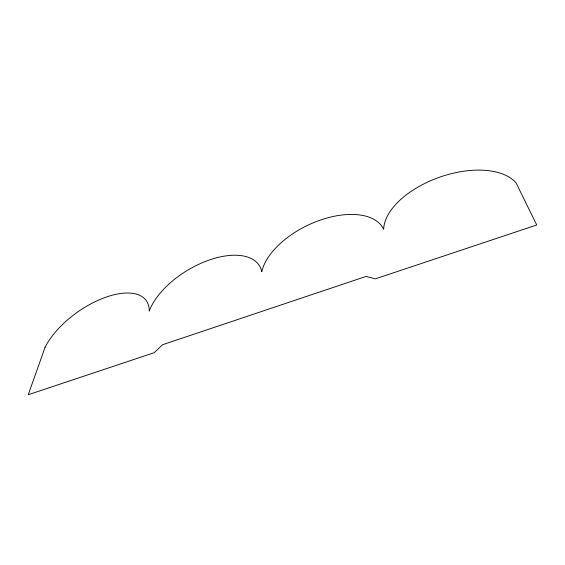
<?xml version="1.0" encoding="UTF-8"?>
<svg xmlns="http://www.w3.org/2000/svg" width="565" height="565" viewBox="0 0 565 565"><rect width="100%" height="100%" fill="white"/><g stroke="black" fill="none" stroke-linecap="round" stroke-linejoin="round"><path stroke-width="0.85" d="M44.988 347.496L28.25 394.73L154.231 352.68L162.529 344.742L366.064 276.426L375.365 278.856L536.75 224.983L516.113 183.004A71.607 38.434 -19.3 0 0 439.853 177.106A71.607 38.434 -19.3 0 0 383.663 229.249A66.804 36.308 -25.5 0 0 320.03 220.195A66.804 36.308 -25.5 0 0 261.772 271.807A64.135 33.505 -31.2 0 0 209.092 260.084A64.135 33.505 -31.2 0 0 149.224 311.103A62.899 30.404 -35.3 0 0 106.086 297.119A62.899 30.404 -35.3 0 0 44.988 347.496"/></g></svg>
